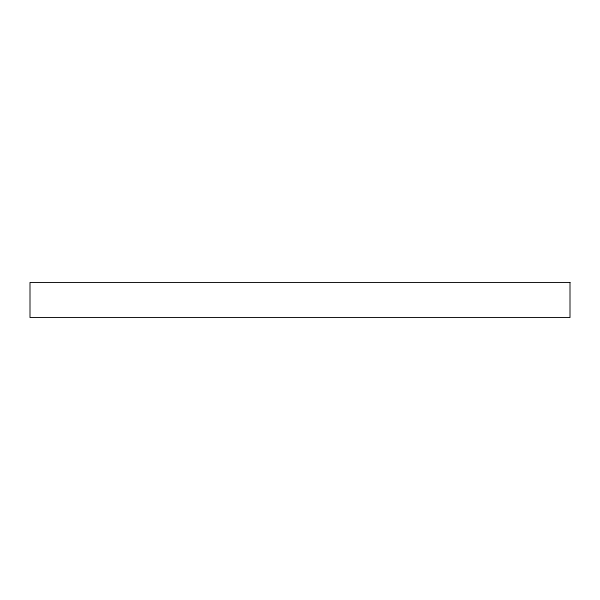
<?xml version="1.0" encoding="UTF-8"?>
<svg xmlns="http://www.w3.org/2000/svg" width="600" height="600" viewBox="0 0 600 600"><rect width="100%" height="100%" fill="white"/><g stroke="black" fill="none" stroke-linecap="round" stroke-linejoin="round"><path stroke-width="0.9" d="M570 282.457L30 282.457L30 317.543L570 317.543L570 282.457"/></g></svg>
